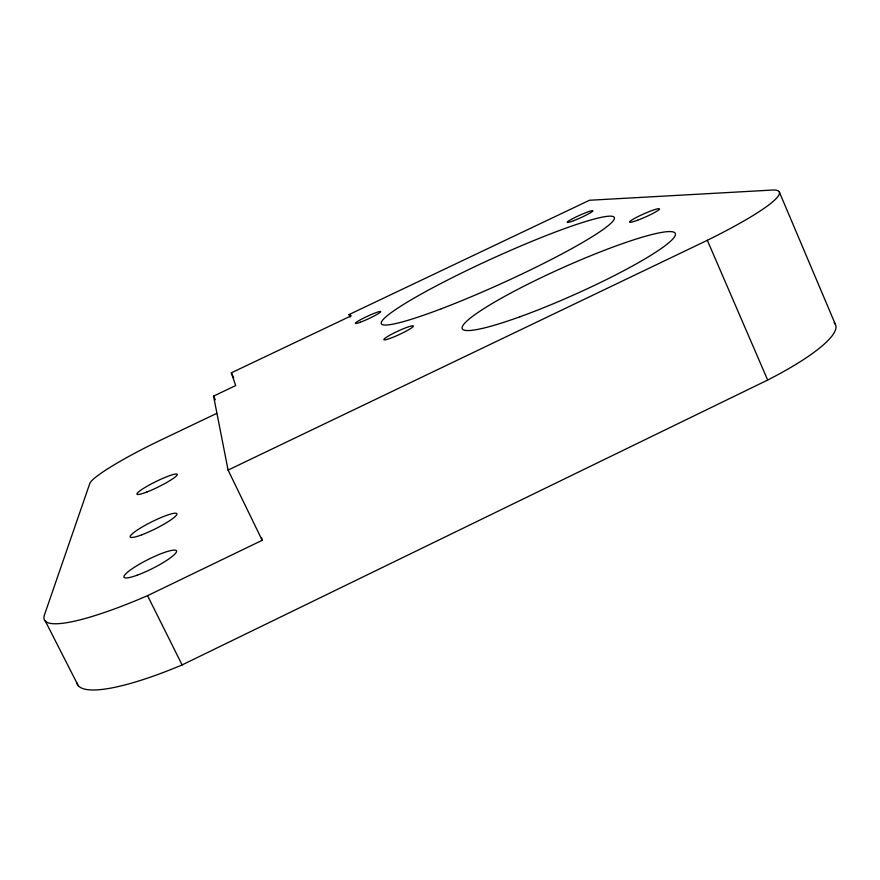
<?xml version="1.0" encoding="UTF-8"?>
<svg xmlns="http://www.w3.org/2000/svg" width="880" height="880" viewBox="0 0 880 880"><rect width="100%" height="100%" fill="white"/><g stroke="black" fill="none" stroke-linecap="round" stroke-linejoin="round"><path stroke-width="1.32" d="M76.703 682.506A149.677 31.779 -26.9 0 0 182.105 664.928L767.679 380.039A126.181 26.136 -22.8 0 0 834.075 322.729M216.656 413.424L160.941 440A77.891 8.899 -26 0 0 89.837 483.373L44.473 614.867A150.579 25.795 -26.6 0 0 147.543 595.672L262.185 540.298L261.503 537.669M262.185 540.298L228.085 470.085L707.333 240.306A127.688 16.159 -23.7 0 0 774.037 189.97L589.49 200.255L349.019 314.589L350.163 317.031M228.085 470.085L213.565 396.11L235.708 385.561L231.319 372.834L351.252 315.799L349.019 314.589M45.276 621.005L78.287 685.773M147.543 595.672L182.105 664.928M213.565 396.11L215.325 399.74M231.319 372.834L233.695 377.784M707.333 240.306L767.679 380.039M779.262 191.84L835.406 324.434M441.309 308.77A128.051 13.277 -24.5 0 0 614.416 217.789A128.051 13.277 -24.5 0 0 437.69 285.164A128.051 13.277 -24.5 0 0 441.309 308.77M573.749 220.638A14.014 1.32 -24.3 0 0 592.878 210.837A14.014 1.32 -24.3 0 0 573.65 218.163A14.014 1.32 -24.3 0 0 573.749 220.638M360.305 322.234A13.981 1.364 -25 0 0 380.6 311.872A13.981 1.364 -25 0 0 363.176 318.329A13.981 1.364 -25 0 0 360.305 322.234M389.906 338.448A16.258 1.837 -24.9 0 0 413.314 326.326A16.258 1.837 -24.9 0 0 392.711 333.674A16.258 1.837 -24.9 0 0 389.906 338.448M519.904 316.789A116.677 14.674 -24.1 0 0 675.29 233.409A116.677 14.674 -24.1 0 0 511.137 292.864A116.677 14.674 -24.1 0 0 519.904 316.789M637.626 220.22A16.368 1.771 -23.9 0 0 659.472 208.857A16.368 1.771 -23.9 0 0 636.438 217.393A16.368 1.771 -23.9 0 0 637.626 220.22M137.027 575.256A29.392 4.994 -26.7 0 0 176.583 551.232A29.392 4.994 -26.7 0 0 137.115 565.565A29.392 4.994 -26.7 0 0 137.027 575.256M141.867 534.787A26.015 3.927 -26.5 0 0 176.924 514.052A26.015 3.927 -26.5 0 0 141.933 527.164A26.015 3.927 -26.5 0 0 141.867 534.787M147.004 491.953A22.429 2.937 -26.2 0 0 177.287 474.562A22.429 2.937 -26.2 0 0 147.059 486.266A22.429 2.937 -26.2 0 0 147.004 491.953"/></g></svg>
